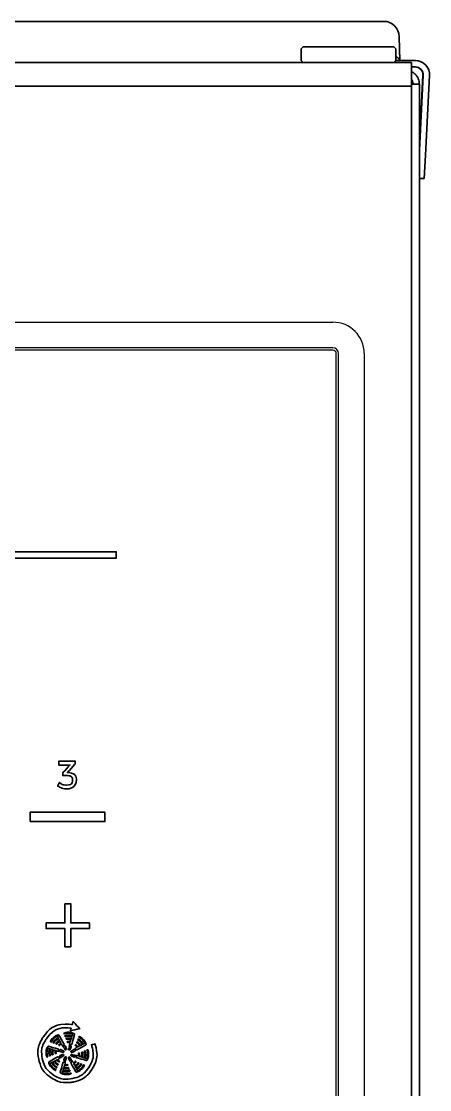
# Model space of a CAD drawing. Extents: x 6336 to 10269, y -393 to 3036.
# Drawn here: x 9127.5 to 9179.4, y 1789.7 to 1925.5 of the extents above; entities that cross this region are included whole.
import ezdxf

# ---------------------------------------------------------------- set-up
doc = ezdxf.new("R2010")
doc.units = 0
doc.header["$LTSCALE"] = 5
doc.layers.add('1', color=7, linetype='CONTINUOUS', true_color=0xffffff)
doc.layers.add('GEOM', color=7, linetype='CONTINUOUS')

msp = doc.modelspace()

# ---------------------------------------------------------------- linework, layer by layer
at = {"layer": '1', "color": 7, "linetype": 'Continuous', "lineweight": 35}
for p, q in [((9121.63, 1925.53), (9173.52, 1925.53)), ((9175.52, 1923.56), (9175.57, 1920.53)), ((9163.32, 1922.28), (9163.07, 1922.03)), ((9163.07, 1922.03), (9163.07, 1920.53)), ((9163.32, 1922.28), (9174.82, 1922.28)), ((9175.07, 1922.03), (9174.82, 1922.28)), ((9175.07, 1920.53), (9175.07, 1922.03)), ((9163.07, 1920.53), (9163.32, 1920.28)), ((9174.82, 1920.28), (9175.07, 1920.53)), ((9175.07, 1920.53), (9176.57, 1920.53)), ((9176.57, 1920.53), (9177.57, 1920.53)), ((8431.07, 1920.28), (9175.07, 1920.28)), ((9175.07, 1920.28), (9177.07, 1920.28)), ((9177.07, 1920.28), (9177.07, 1917.28)), ((9177.07, 1919.73), (9177.57, 1919.73)), ((9178.52, 1918.67), (9178.07, 1910.19)), ((9178.57, 1918.67), (9178.07, 1909.16)), ((9179.37, 1918.63), (9178.84, 1908.52)), ((9039.07, 1917.28), (9175.07, 1917.28)), ((9177.07, 1917.28), (9175.07, 1917.28)), ((9178.07, 1917.53), (9177.07, 1917.53)), ((9177.07, 1917.28), (9177.07, 1917.28)), ((9177.07, 1400.78), (9177.07, 1917.28)), ((9178.07, 1917.53), (9178.07, 1374.13)), ((9178.84, 1908.52), (9178.68, 1905.53)), ((9178.68, 1905.53), (9178.07, 1905.56))]:
    msp.add_line(p, q, dxfattribs=at)
for centre, radius, start in [((9173.52, 1923.53), 2, 1), ((9177.57, 1918.73), 1.8, 357), ((9177.57, 1918.73), 1, 357)]:
    msp.add_arc(centre, radius, start, 90, dxfattribs=at)
msp.add_ellipse((9177.52, 1918.73), major_axis=(-0.726, -0.689), ratio=0.998716, start_param=2.330656, end_param=3.952529, dxfattribs=at)
for points, knots in [([(9175.09, 1921.03), (9175.14, 1921.01), (9175.19, 1920.98), (9175.25, 1920.95), (9175.27, 1920.94), (9175.3, 1920.92), (9175.32, 1920.91), (9175.36, 1920.87), (9175.39, 1920.85), (9175.47, 1920.78), (9175.51, 1920.73), (9175.54, 1920.67), (9175.54, 1920.65), (9175.55, 1920.63), (9175.56, 1920.62), (9175.57, 1920.58), (9175.57, 1920.55), (9175.57, 1920.53)], [0, 0, 0, 0, 0.162975, 0.162975, 0.232727, 0.232727, 0.302479, 0.302479, 0.441983, 0.441983, 0.720992, 0.720992, 0.790744, 0.790744, 0.860496, 0.860496, 1, 1, 1, 1]), ([(9177.09, 1919.13), (9177.15, 1919.1), (9177.21, 1919.06), (9177.37, 1918.96), (9177.46, 1918.88), (9177.63, 1918.72), (9177.7, 1918.62), (9177.8, 1918.48), (9177.83, 1918.43), (9177.87, 1918.35), (9177.89, 1918.32), (9177.91, 1918.27), (9177.92, 1918.24), (9177.98, 1918.1), (9178.02, 1917.99), (9178.06, 1917.76), (9178.07, 1917.64), (9178.07, 1917.53)], [0, 0, 0, 0, 0.109331, 0.109331, 0.287465, 0.287465, 0.465599, 0.465599, 0.554666, 0.554666, 0.599199, 0.599199, 0.643732, 0.643732, 0.821866, 0.821866, 1, 1, 1, 1]), ([(9177.27, 1917.53), (9177.27, 1917.59), (9177.27, 1917.66), (9177.25, 1917.74), (9177.25, 1917.75), (9177.24, 1917.78), (9177.23, 1917.8), (9177.22, 1917.85), (9177.21, 1917.88), (9177.17, 1917.97), (9177.14, 1918.03), (9177.1, 1918.08), (9177.1, 1918.09), (9177.1, 1918.09)], [0, 0, 0, 0, 0.326357, 0.326357, 0.407946, 0.407946, 0.489535, 0.489535, 0.652714, 0.652714, 0.979071, 0.979071, 1, 1, 1, 1]), ([(9074.57, 1857.29), (9074.57, 1857.29), (9139.57, 1857.29), (9139.57, 1857.29), (9139.57, 1857.29), (9139.57, 1857.29), (9139.57, 1858.09), (9139.57, 1858.09), (9139.57, 1858.09), (9139.57, 1858.09), (9074.57, 1858.09), (9074.57, 1858.09), (9074.57, 1858.09), (9074.57, 1858.09), (9074.57, 1857.29), (9074.57, 1857.29)], [0, 0, 0, 0, 0.2, 0.2, 0.2, 0.3, 0.4, 0.4, 0.4, 0.5, 0.6, 0.6, 0.6, 0.8, 1, 1, 1, 1]), ([(9133.28, 1827.95), (9134.03, 1827.95), (9134.52, 1828.4), (9134.52, 1829.07), (9134.52, 1829.07), (9134.52, 1829.61), (9134.13, 1829.98), (9133.49, 1830.02), (9133.49, 1830.02), (9133.49, 1830.02), (9133.38, 1830.03), (9133.38, 1830.03), (9133.38, 1830.03), (9133.38, 1830.03), (9134.37, 1831.12), (9134.37, 1831.12), (9134.37, 1831.12), (9134.37, 1831.12), (9134.37, 1831.47), (9134.37, 1831.47), (9134.37, 1831.47), (9134.37, 1831.47), (9132.3, 1831.47), (9132.3, 1831.47), (9132.3, 1831.47), (9132.3, 1831.47), (9132.3, 1830.98), (9132.3, 1830.98), (9132.3, 1830.98), (9132.3, 1830.98), (9133.69, 1830.98), (9133.69, 1830.98), (9133.69, 1830.98), (9133.69, 1830.98), (9132.77, 1829.97), (9132.77, 1829.97), (9132.77, 1829.97), (9132.77, 1829.97), (9132.77, 1829.64), (9132.77, 1829.64), (9132.77, 1829.64), (9132.77, 1829.64), (9133.25, 1829.64), (9133.25, 1829.64), (9133.25, 1829.64), (9133.75, 1829.64), (9134.03, 1829.43), (9134.03, 1829.05), (9134.03, 1829.05), (9134.03, 1828.66), (9133.73, 1828.42), (9133.25, 1828.42), (9133.25, 1828.42), (9132.96, 1828.42), (9132.65, 1828.53), (9132.42, 1828.72), (9132.42, 1828.72), (9132.42, 1828.72), (9132.36, 1828.77), (9132.36, 1828.77), (9132.36, 1828.77), (9132.36, 1828.77), (9132.13, 1828.33), (9132.13, 1828.33), (9132.13, 1828.33), (9132.13, 1828.33), (9132.17, 1828.3), (9132.17, 1828.3), (9132.17, 1828.3), (9132.48, 1828.08), (9132.89, 1827.95), (9133.28, 1827.95)], [0, 0, 0, 0, 0.052632, 0.052632, 0.052632, 0.078947, 0.105263, 0.105263, 0.105263, 0.131579, 0.157895, 0.157895, 0.157895, 0.184211, 0.210526, 0.210526, 0.210526, 0.236842, 0.263158, 0.263158, 0.263158, 0.289474, 0.315789, 0.315789, 0.315789, 0.342105, 0.368421, 0.368421, 0.368421, 0.394737, 0.421053, 0.421053, 0.421053, 0.447368, 0.473684, 0.473684, 0.473684, 0.5, 0.526316, 0.526316, 0.526316, 0.552632, 0.578947, 0.578947, 0.578947, 0.605263, 0.631579, 0.631579, 0.631579, 0.657895, 0.684211, 0.684211, 0.684211, 0.710526, 0.736842, 0.736842, 0.736842, 0.763158, 0.789474, 0.789474, 0.789474, 0.815789, 0.842105, 0.842105, 0.842105, 0.868421, 0.894737, 0.894737, 0.894737, 0.947368, 1, 1, 1, 1]), ([(9128.63, 1823.78), (9128.63, 1823.78), (9138.13, 1823.78), (9138.13, 1823.78), (9138.13, 1823.78), (9138.13, 1823.78), (9138.13, 1824.98), (9138.13, 1824.98), (9138.13, 1824.98), (9138.13, 1824.98), (9128.63, 1824.98), (9128.63, 1824.98), (9128.63, 1824.98), (9128.63, 1824.98), (9128.63, 1823.78), (9128.63, 1823.78)], [0, 0, 0, 0, 0.2, 0.2, 0.2, 0.3, 0.4, 0.4, 0.4, 0.5, 0.6, 0.6, 0.6, 0.8, 1, 1, 1, 1]), ([(9128.63, 1823.78), (9128.63, 1823.78), (9138.13, 1823.78), (9138.13, 1823.78), (9138.13, 1823.78), (9138.13, 1823.78), (9138.13, 1824.98), (9138.13, 1824.98), (9138.13, 1824.98), (9138.13, 1824.98), (9128.63, 1824.98), (9128.63, 1824.98), (9128.63, 1824.98), (9128.63, 1824.98), (9128.63, 1823.78), (9128.63, 1823.78)], [0, 0, 0, 0, 0.2, 0.2, 0.2, 0.3, 0.4, 0.4, 0.4, 0.5, 0.6, 0.6, 0.6, 0.8, 1, 1, 1, 1]), ([(9136.17, 1810.91), (9136.17, 1810.91), (9133.79, 1810.91), (9133.79, 1810.91), (9133.79, 1810.91), (9133.79, 1810.91), (9133.79, 1813.35), (9133.79, 1813.35), (9133.79, 1813.35), (9133.79, 1813.35), (9133.05, 1813.35), (9133.05, 1813.35), (9133.05, 1813.35), (9133.05, 1813.35), (9133.05, 1810.91), (9133.05, 1810.91), (9133.05, 1810.91), (9133.05, 1810.91), (9130.67, 1810.91), (9130.67, 1810.91), (9130.67, 1810.91), (9130.67, 1810.91), (9130.67, 1810.19), (9130.67, 1810.19), (9130.67, 1810.19), (9130.67, 1810.19), (9133.05, 1810.19), (9133.05, 1810.19), (9133.05, 1810.19), (9133.05, 1810.19), (9133.05, 1807.85), (9133.05, 1807.85), (9133.05, 1807.85), (9133.05, 1807.85), (9133.79, 1807.85), (9133.79, 1807.85), (9133.79, 1807.85), (9133.79, 1807.85), (9133.79, 1810.19), (9133.79, 1810.19), (9133.79, 1810.19), (9133.79, 1810.19), (9136.17, 1810.19), (9136.17, 1810.19), (9136.17, 1810.19), (9136.17, 1810.19), (9136.17, 1810.91), (9136.17, 1810.91)], [0, 0, 0, 0, 0.076923, 0.076923, 0.076923, 0.115385, 0.153846, 0.153846, 0.153846, 0.192308, 0.230769, 0.230769, 0.230769, 0.269231, 0.307692, 0.307692, 0.307692, 0.346154, 0.384615, 0.384615, 0.384615, 0.423077, 0.461538, 0.461538, 0.461538, 0.5, 0.538462, 0.538462, 0.538462, 0.576923, 0.615385, 0.615385, 0.615385, 0.653846, 0.692308, 0.692308, 0.692308, 0.730769, 0.769231, 0.769231, 0.769231, 0.807692, 0.846154, 0.846154, 0.846154, 0.923077, 1, 1, 1, 1]), ([(9136.91, 1795.41), (9136.91, 1795.41), (9136.87, 1795.54), (9136.87, 1795.54), (9136.87, 1795.54), (9136.87, 1795.54), (9136.42, 1795.41), (9136.42, 1795.41), (9136.42, 1795.41), (9136.42, 1795.41), (9136.47, 1795.27), (9136.47, 1795.27), (9136.47, 1795.27), (9136.75, 1794.34), (9136.61, 1793.34), (9136.07, 1792.52), (9136.07, 1792.52), (9135.59, 1791.8), (9134.86, 1791.3), (9134.01, 1791.13), (9134.01, 1791.13), (9133.16, 1790.95), (9132.3, 1791.12), (9131.57, 1791.6), (9131.57, 1791.6), (9130.85, 1792.08), (9130.35, 1792.81), (9130.18, 1793.66), (9130.18, 1793.66), (9130.01, 1794.51), (9130.17, 1795.38), (9130.65, 1796.1), (9130.65, 1796.1), (9131.34, 1797.14), (9132.62, 1797.7), (9133.85, 1797.52), (9133.85, 1797.52), (9133.85, 1797.52), (9133.74, 1797.18), (9133.74, 1797.18), (9133.74, 1797.18), (9133.74, 1797.18), (9134.93, 1797.46), (9134.93, 1797.46), (9134.93, 1797.46), (9134.93, 1797.46), (9134.1, 1798.35), (9134.1, 1798.35), (9134.1, 1798.35), (9134.1, 1798.35), (9133.98, 1797.97), (9133.98, 1797.97), (9133.98, 1797.97), (9132.55, 1798.21), (9131.07, 1797.57), (9130.27, 1796.36), (9130.27, 1796.36), (9129.72, 1795.53), (9129.53, 1794.54), (9129.73, 1793.57), (9129.73, 1793.57), (9129.92, 1792.6), (9130.49, 1791.76), (9131.32, 1791.22), (9131.32, 1791.22), (9131.92, 1790.81), (9132.63, 1790.6), (9133.36, 1790.6), (9133.36, 1790.6), (9133.61, 1790.6), (9133.86, 1790.62), (9134.11, 1790.67), (9134.11, 1790.67), (9135.08, 1790.87), (9135.91, 1791.44), (9136.46, 1792.26), (9136.46, 1792.26), (9137.08, 1793.19), (9137.24, 1794.34), (9136.91, 1795.41)], [0, 0, 0, 0, 0.047619, 0.047619, 0.047619, 0.071429, 0.095238, 0.095238, 0.095238, 0.119048, 0.142857, 0.142857, 0.142857, 0.166667, 0.190476, 0.190476, 0.190476, 0.214286, 0.238095, 0.238095, 0.238095, 0.261905, 0.285714, 0.285714, 0.285714, 0.309524, 0.333333, 0.333333, 0.333333, 0.357143, 0.380952, 0.380952, 0.380952, 0.404762, 0.428571, 0.428571, 0.428571, 0.452381, 0.47619, 0.47619, 0.47619, 0.5, 0.52381, 0.52381, 0.52381, 0.547619, 0.571429, 0.571429, 0.571429, 0.595238, 0.619048, 0.619048, 0.619048, 0.642857, 0.666667, 0.666667, 0.666667, 0.690476, 0.714286, 0.714286, 0.714286, 0.738095, 0.761905, 0.761905, 0.761905, 0.785714, 0.809524, 0.809524, 0.809524, 0.833333, 0.857143, 0.857143, 0.857143, 0.880952, 0.904762, 0.904762, 0.904762, 0.952381, 1, 1, 1, 1]), ([(9134.23, 1796.81), (9134.23, 1796.81), (9134.22, 1796.82), (9134.22, 1796.82), (9134.22, 1796.82), (9134.22, 1796.82), (9134.22, 1796.82), (9134.22, 1796.82), (9134.22, 1796.82), (9134.04, 1796.92), (9133.87, 1796.97), (9133.62, 1796.99), (9133.62, 1796.99), (9133.39, 1797.01), (9133.14, 1796.98), (9132.92, 1796.9), (9132.92, 1796.9), (9132.92, 1796.9), (9132.95, 1796.78), (9132.95, 1796.78), (9132.95, 1796.78), (9133.17, 1796.86), (9133.4, 1796.9), (9133.61, 1796.87), (9133.61, 1796.87), (9133.76, 1796.86), (9133.9, 1796.83), (9134.04, 1796.77), (9134.04, 1796.77), (9134.02, 1796.71), (9133.99, 1796.61), (9133.96, 1796.52), (9133.96, 1796.52), (9133.84, 1796.57), (9133.71, 1796.62), (9133.59, 1796.63), (9133.59, 1796.63), (9133.42, 1796.64), (9133.23, 1796.62), (9133.06, 1796.55), (9133.06, 1796.55), (9133.06, 1796.55), (9133.1, 1796.44), (9133.1, 1796.44), (9133.1, 1796.44), (9133.26, 1796.5), (9133.42, 1796.52), (9133.58, 1796.51), (9133.58, 1796.51), (9133.69, 1796.49), (9133.81, 1796.46), (9133.93, 1796.4), (9133.93, 1796.4), (9133.9, 1796.31), (9133.87, 1796.23), (9133.85, 1796.16), (9133.85, 1796.16), (9133.76, 1796.21), (9133.64, 1796.25), (9133.55, 1796.26), (9133.55, 1796.26), (9133.45, 1796.27), (9133.32, 1796.25), (9133.21, 1796.21), (9133.21, 1796.21), (9133.21, 1796.21), (9133.25, 1796.1), (9133.25, 1796.1), (9133.25, 1796.1), (9133.35, 1796.14), (9133.45, 1796.15), (9133.54, 1796.14), (9133.54, 1796.14), (9133.62, 1796.13), (9133.72, 1796.09), (9133.81, 1796.05), (9133.81, 1796.05), (9133.78, 1795.98), (9133.76, 1795.9), (9133.73, 1795.82), (9133.73, 1795.82), (9133.69, 1795.83), (9133.66, 1795.84), (9133.63, 1795.85), (9133.63, 1795.85), (9133.54, 1795.85), (9133.44, 1795.84), (9133.35, 1795.81), (9133.35, 1795.81), (9133.35, 1795.81), (9133.38, 1795.71), (9133.38, 1795.71), (9133.38, 1795.71), (9133.46, 1795.74), (9133.54, 1795.75), (9133.62, 1795.74), (9133.62, 1795.74), (9133.62, 1795.74), (9133.7, 1795.72), (9133.7, 1795.72), (9133.7, 1795.72), (9133.67, 1795.64), (9133.65, 1795.58), (9133.65, 1795.56), (9133.65, 1795.56), (9133.63, 1795.52), (9133.65, 1795.37), (9133.65, 1795.37), (9133.65, 1795.37), (9133.65, 1795.37), (9133.51, 1794.79), (9133.51, 1794.79), (9133.51, 1794.79), (9133.51, 1794.79), (9133.55, 1794.77), (9133.61, 1794.76), (9133.61, 1794.76), (9133.67, 1794.75), (9133.72, 1794.82), (9133.72, 1794.82), (9133.72, 1794.82), (9133.72, 1794.82), (9133.81, 1795.07), (9133.85, 1795.15), (9133.85, 1795.15), (9133.88, 1795.23), (9133.79, 1795.26), (9133.76, 1795.26), (9133.76, 1795.26), (9133.73, 1795.26), (9133.7, 1795.28), (9133.7, 1795.32), (9133.7, 1795.32), (9133.7, 1795.35), (9133.7, 1795.36), (9133.72, 1795.41), (9133.72, 1795.41), (9133.75, 1795.46), (9133.8, 1795.43), (9133.85, 1795.42), (9133.85, 1795.42), (9133.89, 1795.41), (9133.92, 1795.44), (9133.94, 1795.51), (9133.94, 1795.51), (9133.96, 1795.59), (9134.25, 1796.62), (9134.27, 1796.7), (9134.27, 1796.7), (9134.28, 1796.75), (9134.27, 1796.78), (9134.25, 1796.8), (9134.25, 1796.8), (9134.25, 1796.8), (9134.25, 1796.8), (9134.25, 1796.8), (9134.25, 1796.8), (9134.25, 1796.8), (9134.23, 1796.81), (9134.23, 1796.81)], [0, 0, 0, 0, 0.02439, 0.02439, 0.02439, 0.036585, 0.04878, 0.04878, 0.04878, 0.060976, 0.073171, 0.073171, 0.073171, 0.085366, 0.097561, 0.097561, 0.097561, 0.109756, 0.121951, 0.121951, 0.121951, 0.134146, 0.146341, 0.146341, 0.146341, 0.158537, 0.170732, 0.170732, 0.170732, 0.182927, 0.195122, 0.195122, 0.195122, 0.207317, 0.219512, 0.219512, 0.219512, 0.231707, 0.243902, 0.243902, 0.243902, 0.256098, 0.268293, 0.268293, 0.268293, 0.280488, 0.292683, 0.292683, 0.292683, 0.304878, 0.317073, 0.317073, 0.317073, 0.329268, 0.341463, 0.341463, 0.341463, 0.353659, 0.365854, 0.365854, 0.365854, 0.378049, 0.390244, 0.390244, 0.390244, 0.402439, 0.414634, 0.414634, 0.414634, 0.426829, 0.439024, 0.439024, 0.439024, 0.45122, 0.463415, 0.463415, 0.463415, 0.47561, 0.487805, 0.487805, 0.487805, 0.5, 0.512195, 0.512195, 0.512195, 0.52439, 0.536585, 0.536585, 0.536585, 0.54878, 0.560976, 0.560976, 0.560976, 0.573171, 0.585366, 0.585366, 0.585366, 0.597561, 0.609756, 0.609756, 0.609756, 0.621951, 0.634146, 0.634146, 0.634146, 0.646341, 0.658537, 0.658537, 0.658537, 0.670732, 0.682927, 0.682927, 0.682927, 0.695122, 0.707317, 0.707317, 0.707317, 0.719512, 0.731707, 0.731707, 0.731707, 0.743902, 0.756098, 0.756098, 0.756098, 0.768293, 0.780488, 0.780488, 0.780488, 0.792683, 0.804878, 0.804878, 0.804878, 0.817073, 0.829268, 0.829268, 0.829268, 0.841463, 0.853659, 0.853659, 0.853659, 0.865854, 0.878049, 0.878049, 0.878049, 0.890244, 0.902439, 0.902439, 0.902439, 0.914634, 0.926829, 0.926829, 0.926829, 0.939024, 0.95122, 0.95122, 0.95122, 0.97561, 1, 1, 1, 1]), ([(9132.3, 1796.63), (9132.28, 1796.68), (9132.24, 1796.68), (9132.21, 1796.68), (9132.21, 1796.68), (9132.21, 1796.68), (9132.21, 1796.68), (9132.21, 1796.68), (9132.21, 1796.68), (9132.21, 1796.68), (9132.2, 1796.68), (9132.2, 1796.68), (9132.2, 1796.68), (9132.2, 1796.68), (9132.18, 1796.68), (9132.18, 1796.68), (9132.18, 1796.68), (9132.18, 1796.68), (9132.18, 1796.67), (9132.18, 1796.67), (9132.18, 1796.67), (9131.99, 1796.62), (9131.83, 1796.53), (9131.64, 1796.38), (9131.64, 1796.38), (9131.46, 1796.23), (9131.31, 1796.03), (9131.21, 1795.81), (9131.21, 1795.81), (9131.21, 1795.81), (9131.31, 1795.76), (9131.31, 1795.76), (9131.31, 1795.76), (9131.41, 1795.96), (9131.54, 1796.15), (9131.71, 1796.28), (9131.71, 1796.28), (9131.83, 1796.38), (9131.95, 1796.46), (9132.09, 1796.52), (9132.09, 1796.52), (9132.12, 1796.46), (9132.17, 1796.37), (9132.22, 1796.28), (9132.22, 1796.28), (9132.09, 1796.23), (9131.97, 1796.17), (9131.87, 1796.09), (9131.87, 1796.09), (9131.74, 1795.99), (9131.63, 1795.84), (9131.55, 1795.67), (9131.55, 1795.67), (9131.55, 1795.67), (9131.66, 1795.62), (9131.66, 1795.62), (9131.66, 1795.62), (9131.73, 1795.77), (9131.83, 1795.9), (9131.95, 1796), (9131.95, 1796), (9132.04, 1796.08), (9132.16, 1796.13), (9132.27, 1796.17), (9132.27, 1796.17), (9132.32, 1796.09), (9132.36, 1796.01), (9132.39, 1795.95), (9132.39, 1795.95), (9132.29, 1795.92), (9132.17, 1795.87), (9132.11, 1795.81), (9132.11, 1795.81), (9132.02, 1795.74), (9131.95, 1795.64), (9131.9, 1795.54), (9131.9, 1795.54), (9131.9, 1795.54), (9132.01, 1795.48), (9132.01, 1795.48), (9132.01, 1795.48), (9132.05, 1795.57), (9132.11, 1795.66), (9132.18, 1795.72), (9132.18, 1795.72), (9132.24, 1795.76), (9132.35, 1795.81), (9132.44, 1795.84), (9132.44, 1795.84), (9132.47, 1795.78), (9132.51, 1795.7), (9132.55, 1795.62), (9132.55, 1795.62), (9132.51, 1795.61), (9132.48, 1795.59), (9132.45, 1795.57), (9132.45, 1795.57), (9132.39, 1795.51), (9132.32, 1795.44), (9132.28, 1795.35), (9132.28, 1795.35), (9132.28, 1795.35), (9132.37, 1795.3), (9132.37, 1795.3), (9132.37, 1795.3), (9132.41, 1795.37), (9132.46, 1795.44), (9132.52, 1795.49), (9132.52, 1795.49), (9132.52, 1795.49), (9132.6, 1795.53), (9132.6, 1795.53), (9132.6, 1795.53), (9132.64, 1795.46), (9132.66, 1795.4), (9132.67, 1795.38), (9132.67, 1795.38), (9132.69, 1795.34), (9132.81, 1795.25), (9132.81, 1795.25), (9132.81, 1795.25), (9132.81, 1795.25), (9133.12, 1794.74), (9133.12, 1794.74), (9133.12, 1794.74), (9133.12, 1794.74), (9133.17, 1794.75), (9133.22, 1794.79), (9133.22, 1794.79), (9133.27, 1794.83), (9133.25, 1794.92), (9133.25, 1794.92), (9133.25, 1794.92), (9133.25, 1794.92), (9133.14, 1795.16), (9133.11, 1795.24), (9133.11, 1795.24), (9133.07, 1795.32), (9132.99, 1795.27), (9132.97, 1795.25), (9132.97, 1795.25), (9132.97, 1795.25), (9132.89, 1795.25), (9132.89, 1795.25), (9132.89, 1795.25), (9132.86, 1795.27), (9132.85, 1795.28), (9132.83, 1795.33), (9132.83, 1795.33), (9132.82, 1795.38), (9132.87, 1795.4), (9132.91, 1795.43), (9132.91, 1795.43), (9132.95, 1795.45), (9132.95, 1795.5), (9132.91, 1795.56), (9132.91, 1795.56), (9132.88, 1795.63), (9132.35, 1796.56), (9132.3, 1796.63)], [0, 0, 0, 0, 0.02439, 0.02439, 0.02439, 0.036585, 0.04878, 0.04878, 0.04878, 0.060976, 0.073171, 0.073171, 0.073171, 0.085366, 0.097561, 0.097561, 0.097561, 0.109756, 0.121951, 0.121951, 0.121951, 0.134146, 0.146341, 0.146341, 0.146341, 0.158537, 0.170732, 0.170732, 0.170732, 0.182927, 0.195122, 0.195122, 0.195122, 0.207317, 0.219512, 0.219512, 0.219512, 0.231707, 0.243902, 0.243902, 0.243902, 0.256098, 0.268293, 0.268293, 0.268293, 0.280488, 0.292683, 0.292683, 0.292683, 0.304878, 0.317073, 0.317073, 0.317073, 0.329268, 0.341463, 0.341463, 0.341463, 0.353659, 0.365854, 0.365854, 0.365854, 0.378049, 0.390244, 0.390244, 0.390244, 0.402439, 0.414634, 0.414634, 0.414634, 0.426829, 0.439024, 0.439024, 0.439024, 0.45122, 0.463415, 0.463415, 0.463415, 0.47561, 0.487805, 0.487805, 0.487805, 0.5, 0.512195, 0.512195, 0.512195, 0.52439, 0.536585, 0.536585, 0.536585, 0.54878, 0.560976, 0.560976, 0.560976, 0.573171, 0.585366, 0.585366, 0.585366, 0.597561, 0.609756, 0.609756, 0.609756, 0.621951, 0.634146, 0.634146, 0.634146, 0.646341, 0.658537, 0.658537, 0.658537, 0.670732, 0.682927, 0.682927, 0.682927, 0.695122, 0.707317, 0.707317, 0.707317, 0.719512, 0.731707, 0.731707, 0.731707, 0.743902, 0.756098, 0.756098, 0.756098, 0.768293, 0.780488, 0.780488, 0.780488, 0.792683, 0.804878, 0.804878, 0.804878, 0.817073, 0.829268, 0.829268, 0.829268, 0.841463, 0.853659, 0.853659, 0.853659, 0.865854, 0.878049, 0.878049, 0.878049, 0.890244, 0.902439, 0.902439, 0.902439, 0.914634, 0.926829, 0.926829, 0.926829, 0.939024, 0.95122, 0.95122, 0.95122, 0.97561, 1, 1, 1, 1]), ([(9135.34, 1795.98), (9135.44, 1795.86), (9135.52, 1795.74), (9135.58, 1795.6), (9135.58, 1795.6), (9135.52, 1795.57), (9135.43, 1795.52), (9135.34, 1795.47), (9135.34, 1795.47), (9135.3, 1795.6), (9135.24, 1795.72), (9135.15, 1795.82), (9135.15, 1795.82), (9135.05, 1795.95), (9134.9, 1796.06), (9134.73, 1796.14), (9134.73, 1796.14), (9134.73, 1796.14), (9134.68, 1796.03), (9134.68, 1796.03), (9134.68, 1796.03), (9134.83, 1795.96), (9134.96, 1795.86), (9135.06, 1795.74), (9135.06, 1795.74), (9135.14, 1795.65), (9135.19, 1795.54), (9135.24, 1795.42), (9135.24, 1795.42), (9135.15, 1795.37), (9135.07, 1795.33), (9135.01, 1795.3), (9135.01, 1795.3), (9134.98, 1795.4), (9134.93, 1795.52), (9134.87, 1795.59), (9134.87, 1795.59), (9134.8, 1795.66), (9134.7, 1795.74), (9134.6, 1795.79), (9134.6, 1795.79), (9134.6, 1795.79), (9134.54, 1795.68), (9134.54, 1795.68), (9134.54, 1795.68), (9134.64, 1795.64), (9134.72, 1795.58), (9134.78, 1795.51), (9134.78, 1795.51), (9134.83, 1795.45), (9134.87, 1795.34), (9134.9, 1795.25), (9134.9, 1795.25), (9134.84, 1795.22), (9134.76, 1795.18), (9134.68, 1795.14), (9134.68, 1795.14), (9134.67, 1795.18), (9134.65, 1795.21), (9134.63, 1795.24), (9134.63, 1795.24), (9134.58, 1795.3), (9134.5, 1795.37), (9134.41, 1795.41), (9134.41, 1795.41), (9134.41, 1795.41), (9134.36, 1795.32), (9134.36, 1795.32), (9134.36, 1795.32), (9134.43, 1795.28), (9134.5, 1795.23), (9134.55, 1795.17), (9134.55, 1795.17), (9134.55, 1795.17), (9134.59, 1795.09), (9134.59, 1795.09), (9134.59, 1795.09), (9134.52, 1795.06), (9134.46, 1795.03), (9134.45, 1795.02), (9134.45, 1795.02), (9134.41, 1795), (9134.31, 1794.88), (9134.31, 1794.88), (9134.31, 1794.88), (9134.31, 1794.88), (9133.8, 1794.57), (9133.8, 1794.57), (9133.8, 1794.57), (9133.8, 1794.57), (9133.82, 1794.53), (9133.85, 1794.48), (9133.85, 1794.48), (9133.89, 1794.43), (9133.98, 1794.44), (9133.98, 1794.44), (9133.98, 1794.44), (9133.98, 1794.44), (9134.22, 1794.55), (9134.3, 1794.58), (9134.3, 1794.58), (9134.38, 1794.62), (9134.33, 1794.7), (9134.31, 1794.73), (9134.31, 1794.73), (9134.31, 1794.73), (9134.31, 1794.81), (9134.31, 1794.81), (9134.31, 1794.81), (9134.33, 1794.83), (9134.35, 1794.84), (9134.39, 1794.86), (9134.39, 1794.86), (9134.44, 1794.87), (9134.46, 1794.82), (9134.49, 1794.78), (9134.49, 1794.78), (9134.52, 1794.74), (9134.56, 1794.74), (9134.62, 1794.78), (9134.62, 1794.78), (9134.69, 1794.82), (9135.62, 1795.35), (9135.69, 1795.39), (9135.69, 1795.39), (9135.74, 1795.42), (9135.75, 1795.45), (9135.74, 1795.48), (9135.74, 1795.48), (9135.74, 1795.48), (9135.74, 1795.48), (9135.74, 1795.48), (9135.74, 1795.48), (9135.74, 1795.48), (9135.74, 1795.48), (9135.74, 1795.48), (9135.74, 1795.48), (9135.74, 1795.48), (9135.74, 1795.51), (9135.74, 1795.51), (9135.74, 1795.51), (9135.74, 1795.51), (9135.73, 1795.53), (9135.73, 1795.53), (9135.73, 1795.53), (9135.68, 1795.71), (9135.59, 1795.87), (9135.44, 1796.05), (9135.44, 1796.05), (9135.29, 1796.23), (9135.09, 1796.38), (9134.87, 1796.48), (9134.87, 1796.48), (9134.87, 1796.48), (9134.82, 1796.38), (9134.82, 1796.38), (9134.82, 1796.38), (9135.02, 1796.28), (9135.21, 1796.15), (9135.34, 1795.98)], [0, 0, 0, 0, 0.02439, 0.02439, 0.02439, 0.036585, 0.04878, 0.04878, 0.04878, 0.060976, 0.073171, 0.073171, 0.073171, 0.085366, 0.097561, 0.097561, 0.097561, 0.109756, 0.121951, 0.121951, 0.121951, 0.134146, 0.146341, 0.146341, 0.146341, 0.158537, 0.170732, 0.170732, 0.170732, 0.182927, 0.195122, 0.195122, 0.195122, 0.207317, 0.219512, 0.219512, 0.219512, 0.231707, 0.243902, 0.243902, 0.243902, 0.256098, 0.268293, 0.268293, 0.268293, 0.280488, 0.292683, 0.292683, 0.292683, 0.304878, 0.317073, 0.317073, 0.317073, 0.329268, 0.341463, 0.341463, 0.341463, 0.353659, 0.365854, 0.365854, 0.365854, 0.378049, 0.390244, 0.390244, 0.390244, 0.402439, 0.414634, 0.414634, 0.414634, 0.426829, 0.439024, 0.439024, 0.439024, 0.45122, 0.463415, 0.463415, 0.463415, 0.47561, 0.487805, 0.487805, 0.487805, 0.5, 0.512195, 0.512195, 0.512195, 0.52439, 0.536585, 0.536585, 0.536585, 0.54878, 0.560976, 0.560976, 0.560976, 0.573171, 0.585366, 0.585366, 0.585366, 0.597561, 0.609756, 0.609756, 0.609756, 0.621951, 0.634146, 0.634146, 0.634146, 0.646341, 0.658537, 0.658537, 0.658537, 0.670732, 0.682927, 0.682927, 0.682927, 0.695122, 0.707317, 0.707317, 0.707317, 0.719512, 0.731707, 0.731707, 0.731707, 0.743902, 0.756098, 0.756098, 0.756098, 0.768293, 0.780488, 0.780488, 0.780488, 0.792683, 0.804878, 0.804878, 0.804878, 0.817073, 0.829268, 0.829268, 0.829268, 0.841463, 0.853659, 0.853659, 0.853659, 0.865854, 0.878049, 0.878049, 0.878049, 0.890244, 0.902439, 0.902439, 0.902439, 0.914634, 0.926829, 0.926829, 0.926829, 0.939024, 0.95122, 0.95122, 0.95122, 0.97561, 1, 1, 1, 1]), ([(9130.9, 1794.99), (9130.96, 1794.96), (9131.05, 1794.94), (9131.15, 1794.91), (9131.15, 1794.91), (9131.09, 1794.78), (9131.05, 1794.64), (9131.03, 1794.51), (9131.03, 1794.51), (9131.02, 1794.35), (9131.04, 1794.16), (9131.11, 1793.99), (9131.11, 1793.99), (9131.11, 1793.99), (9131.22, 1794.03), (9131.22, 1794.03), (9131.22, 1794.03), (9131.16, 1794.18), (9131.14, 1794.35), (9131.16, 1794.5), (9131.16, 1794.5), (9131.17, 1794.63), (9131.21, 1794.75), (9131.27, 1794.87), (9131.27, 1794.87), (9131.36, 1794.84), (9131.44, 1794.81), (9131.51, 1794.79), (9131.51, 1794.79), (9131.46, 1794.7), (9131.41, 1794.57), (9131.4, 1794.48), (9131.4, 1794.48), (9131.39, 1794.37), (9131.41, 1794.25), (9131.45, 1794.14), (9131.45, 1794.14), (9131.45, 1794.14), (9131.56, 1794.17), (9131.56, 1794.17), (9131.56, 1794.17), (9131.53, 1794.27), (9131.51, 1794.37), (9131.52, 1794.47), (9131.52, 1794.47), (9131.53, 1794.55), (9131.58, 1794.67), (9131.63, 1794.75), (9131.63, 1794.75), (9131.69, 1794.73), (9131.77, 1794.7), (9131.85, 1794.67), (9131.85, 1794.67), (9131.83, 1794.63), (9131.82, 1794.59), (9131.82, 1794.55), (9131.82, 1794.55), (9131.81, 1794.47), (9131.82, 1794.37), (9131.85, 1794.28), (9131.85, 1794.28), (9131.85, 1794.28), (9131.95, 1794.31), (9131.95, 1794.31), (9131.95, 1794.31), (9131.92, 1794.38), (9131.91, 1794.47), (9131.92, 1794.54), (9131.92, 1794.54), (9131.92, 1794.57), (9131.94, 1794.61), (9131.95, 1794.64), (9131.95, 1794.64), (9132.03, 1794.62), (9132.1, 1794.6), (9132.11, 1794.59), (9132.11, 1794.59), (9132.16, 1794.58), (9132.31, 1794.59), (9132.31, 1794.59), (9132.31, 1794.59), (9132.31, 1794.59), (9132.88, 1794.45), (9132.88, 1794.45), (9132.88, 1794.45), (9132.88, 1794.45), (9132.91, 1794.49), (9132.92, 1794.55), (9132.92, 1794.55), (9132.93, 1794.61), (9132.85, 1794.66), (9132.85, 1794.66), (9132.85, 1794.66), (9132.85, 1794.66), (9132.61, 1794.76), (9132.53, 1794.79), (9132.53, 1794.79), (9132.45, 1794.83), (9132.42, 1794.73), (9132.42, 1794.7), (9132.42, 1794.7), (9132.42, 1794.67), (9132.39, 1794.64), (9132.36, 1794.64), (9132.36, 1794.64), (9132.33, 1794.64), (9132.31, 1794.64), (9132.27, 1794.67), (9132.27, 1794.67), (9132.22, 1794.69), (9132.24, 1794.74), (9132.25, 1794.79), (9132.25, 1794.79), (9132.27, 1794.84), (9132.23, 1794.86), (9132.16, 1794.88), (9132.16, 1794.88), (9132.09, 1794.9), (9131.06, 1795.19), (9130.97, 1795.21), (9130.97, 1795.21), (9130.91, 1795.23), (9130.88, 1795.19), (9130.86, 1795.17), (9130.86, 1795.17), (9130.86, 1795.17), (9130.86, 1795.17), (9130.86, 1795.17), (9130.86, 1795.17), (9130.75, 1794.99), (9130.69, 1794.81), (9130.67, 1794.55), (9130.67, 1794.55), (9130.65, 1794.32), (9130.68, 1794.07), (9130.76, 1793.84), (9130.76, 1793.84), (9130.76, 1793.84), (9130.88, 1793.88), (9130.88, 1793.88), (9130.88, 1793.88), (9130.8, 1794.09), (9130.76, 1794.32), (9130.79, 1794.54), (9130.79, 1794.54), (9130.8, 1794.7), (9130.83, 1794.84), (9130.9, 1794.99)], [0, 0, 0, 0, 0.026316, 0.026316, 0.026316, 0.039474, 0.052632, 0.052632, 0.052632, 0.065789, 0.078947, 0.078947, 0.078947, 0.092105, 0.105263, 0.105263, 0.105263, 0.118421, 0.131579, 0.131579, 0.131579, 0.144737, 0.157895, 0.157895, 0.157895, 0.171053, 0.184211, 0.184211, 0.184211, 0.197368, 0.210526, 0.210526, 0.210526, 0.223684, 0.236842, 0.236842, 0.236842, 0.25, 0.263158, 0.263158, 0.263158, 0.276316, 0.289474, 0.289474, 0.289474, 0.302632, 0.315789, 0.315789, 0.315789, 0.328947, 0.342105, 0.342105, 0.342105, 0.355263, 0.368421, 0.368421, 0.368421, 0.381579, 0.394737, 0.394737, 0.394737, 0.407895, 0.421053, 0.421053, 0.421053, 0.434211, 0.447368, 0.447368, 0.447368, 0.460526, 0.473684, 0.473684, 0.473684, 0.486842, 0.5, 0.5, 0.5, 0.513158, 0.526316, 0.526316, 0.526316, 0.539474, 0.552632, 0.552632, 0.552632, 0.565789, 0.578947, 0.578947, 0.578947, 0.592105, 0.605263, 0.605263, 0.605263, 0.618421, 0.631579, 0.631579, 0.631579, 0.644737, 0.657895, 0.657895, 0.657895, 0.671053, 0.684211, 0.684211, 0.684211, 0.697368, 0.710526, 0.710526, 0.710526, 0.723684, 0.736842, 0.736842, 0.736842, 0.75, 0.763158, 0.763158, 0.763158, 0.776316, 0.789474, 0.789474, 0.789474, 0.802632, 0.815789, 0.815789, 0.815789, 0.828947, 0.842105, 0.842105, 0.842105, 0.855263, 0.868421, 0.868421, 0.868421, 0.881579, 0.894737, 0.894737, 0.894737, 0.907895, 0.921053, 0.921053, 0.921053, 0.934211, 0.947368, 0.947368, 0.947368, 0.973684, 1, 1, 1, 1]), ([(9132.43, 1793.76), (9132.43, 1793.76), (9132.93, 1794.06), (9132.93, 1794.06), (9132.93, 1794.06), (9132.93, 1794.06), (9132.92, 1794.11), (9132.88, 1794.16), (9132.88, 1794.16), (9132.85, 1794.21), (9132.76, 1794.19), (9132.76, 1794.19), (9132.76, 1794.19), (9132.76, 1794.19), (9132.52, 1794.08), (9132.44, 1794.05), (9132.44, 1794.05), (9132.36, 1794.02), (9132.41, 1793.93), (9132.43, 1793.91), (9132.43, 1793.91), (9132.43, 1793.91), (9132.43, 1793.83), (9132.43, 1793.83), (9132.43, 1793.83), (9132.41, 1793.8), (9132.39, 1793.79), (9132.34, 1793.78), (9132.34, 1793.78), (9132.29, 1793.76), (9132.27, 1793.81), (9132.25, 1793.86), (9132.25, 1793.86), (9132.22, 1793.9), (9132.18, 1793.89), (9132.12, 1793.86), (9132.12, 1793.86), (9132.05, 1793.82), (9131.12, 1793.29), (9131.04, 1793.24), (9131.04, 1793.24), (9130.99, 1793.21), (9130.99, 1793.17), (9130.99, 1793.15), (9130.99, 1793.15), (9130.99, 1793.15), (9130.99, 1793.15), (9130.99, 1793.15), (9130.99, 1793.15), (9131.04, 1792.94), (9131.13, 1792.77), (9131.3, 1792.57), (9131.3, 1792.57), (9131.45, 1792.39), (9131.65, 1792.24), (9131.87, 1792.14), (9131.87, 1792.14), (9131.87, 1792.14), (9131.92, 1792.25), (9131.92, 1792.25), (9131.92, 1792.25), (9131.72, 1792.34), (9131.53, 1792.48), (9131.39, 1792.65), (9131.39, 1792.65), (9131.29, 1792.77), (9131.21, 1792.89), (9131.15, 1793.03), (9131.15, 1793.03), (9131.22, 1793.06), (9131.3, 1793.11), (9131.39, 1793.16), (9131.39, 1793.16), (9131.44, 1793.03), (9131.5, 1792.91), (9131.58, 1792.8), (9131.58, 1792.8), (9131.69, 1792.68), (9131.84, 1792.56), (9132, 1792.48), (9132, 1792.48), (9132, 1792.48), (9132.06, 1792.59), (9132.06, 1792.59), (9132.06, 1792.59), (9131.91, 1792.66), (9131.78, 1792.76), (9131.68, 1792.88), (9131.68, 1792.88), (9131.6, 1792.98), (9131.54, 1793.09), (9131.5, 1793.22), (9131.5, 1793.22), (9131.58, 1793.26), (9131.66, 1793.3), (9131.72, 1793.33), (9131.72, 1793.33), (9131.76, 1793.23), (9131.81, 1793.11), (9131.87, 1793.04), (9131.87, 1793.04), (9131.94, 1792.96), (9132.03, 1792.88), (9132.14, 1792.83), (9132.14, 1792.83), (9132.14, 1792.83), (9132.2, 1792.94), (9132.2, 1792.94), (9132.2, 1792.94), (9132.1, 1792.98), (9132.02, 1793.04), (9131.96, 1793.12), (9131.96, 1793.12), (9131.91, 1793.18), (9131.86, 1793.29), (9131.83, 1793.39), (9131.83, 1793.39), (9131.9, 1793.42), (9131.98, 1793.45), (9132.05, 1793.49), (9132.05, 1793.49), (9132.07, 1793.45), (9132.09, 1793.41), (9132.11, 1793.38), (9132.11, 1793.38), (9132.16, 1793.32), (9132.24, 1793.26), (9132.33, 1793.22), (9132.33, 1793.22), (9132.33, 1793.22), (9132.38, 1793.31), (9132.38, 1793.31), (9132.38, 1793.31), (9132.3, 1793.34), (9132.24, 1793.39), (9132.19, 1793.45), (9132.19, 1793.45), (9132.17, 1793.47), (9132.16, 1793.5), (9132.14, 1793.54), (9132.14, 1793.54), (9132.22, 1793.58), (9132.27, 1793.61), (9132.29, 1793.62), (9132.29, 1793.62), (9132.33, 1793.64), (9132.43, 1793.76), (9132.43, 1793.76)], [0, 0, 0, 0, 0.026316, 0.026316, 0.026316, 0.039474, 0.052632, 0.052632, 0.052632, 0.065789, 0.078947, 0.078947, 0.078947, 0.092105, 0.105263, 0.105263, 0.105263, 0.118421, 0.131579, 0.131579, 0.131579, 0.144737, 0.157895, 0.157895, 0.157895, 0.171053, 0.184211, 0.184211, 0.184211, 0.197368, 0.210526, 0.210526, 0.210526, 0.223684, 0.236842, 0.236842, 0.236842, 0.25, 0.263158, 0.263158, 0.263158, 0.276316, 0.289474, 0.289474, 0.289474, 0.302632, 0.315789, 0.315789, 0.315789, 0.328947, 0.342105, 0.342105, 0.342105, 0.355263, 0.368421, 0.368421, 0.368421, 0.381579, 0.394737, 0.394737, 0.394737, 0.407895, 0.421053, 0.421053, 0.421053, 0.434211, 0.447368, 0.447368, 0.447368, 0.460526, 0.473684, 0.473684, 0.473684, 0.486842, 0.5, 0.5, 0.5, 0.513158, 0.526316, 0.526316, 0.526316, 0.539474, 0.552632, 0.552632, 0.552632, 0.565789, 0.578947, 0.578947, 0.578947, 0.592105, 0.605263, 0.605263, 0.605263, 0.618421, 0.631579, 0.631579, 0.631579, 0.644737, 0.657895, 0.657895, 0.657895, 0.671053, 0.684211, 0.684211, 0.684211, 0.697368, 0.710526, 0.710526, 0.710526, 0.723684, 0.736842, 0.736842, 0.736842, 0.75, 0.763158, 0.763158, 0.763158, 0.776316, 0.789474, 0.789474, 0.789474, 0.802632, 0.815789, 0.815789, 0.815789, 0.828947, 0.842105, 0.842105, 0.842105, 0.855263, 0.868421, 0.868421, 0.868421, 0.881579, 0.894737, 0.894737, 0.894737, 0.907895, 0.921053, 0.921053, 0.921053, 0.934211, 0.947368, 0.947368, 0.947368, 0.973684, 1, 1, 1, 1]), ([(9135.84, 1793.65), (9135.77, 1793.67), (9135.68, 1793.7), (9135.58, 1793.73), (9135.58, 1793.73), (9135.64, 1793.85), (9135.68, 1793.99), (9135.69, 1794.11), (9135.69, 1794.11), (9135.71, 1794.28), (9135.68, 1794.47), (9135.62, 1794.64), (9135.62, 1794.64), (9135.62, 1794.64), (9135.51, 1794.6), (9135.51, 1794.6), (9135.51, 1794.6), (9135.56, 1794.45), (9135.59, 1794.28), (9135.57, 1794.13), (9135.57, 1794.13), (9135.56, 1794.01), (9135.52, 1793.88), (9135.46, 1793.77), (9135.46, 1793.77), (9135.37, 1793.79), (9135.29, 1793.82), (9135.22, 1793.84), (9135.22, 1793.84), (9135.27, 1793.94), (9135.32, 1794.06), (9135.33, 1794.15), (9135.33, 1794.15), (9135.33, 1794.26), (9135.32, 1794.38), (9135.28, 1794.49), (9135.28, 1794.49), (9135.28, 1794.49), (9135.17, 1794.45), (9135.17, 1794.45), (9135.17, 1794.45), (9135.2, 1794.36), (9135.22, 1794.26), (9135.21, 1794.16), (9135.21, 1794.16), (9135.2, 1794.08), (9135.15, 1793.97), (9135.11, 1793.88), (9135.11, 1793.88), (9135.04, 1793.91), (9134.96, 1793.94), (9134.88, 1793.96), (9134.88, 1793.96), (9134.9, 1794), (9134.91, 1794.04), (9134.91, 1794.07), (9134.91, 1794.07), (9134.92, 1794.16), (9134.91, 1794.26), (9134.87, 1794.35), (9134.87, 1794.35), (9134.87, 1794.35), (9134.77, 1794.32), (9134.77, 1794.32), (9134.77, 1794.32), (9134.8, 1794.24), (9134.82, 1794.16), (9134.81, 1794.09), (9134.81, 1794.09), (9134.8, 1794.06), (9134.79, 1794.03), (9134.78, 1793.99), (9134.78, 1793.99), (9134.7, 1794.02), (9134.64, 1794.04), (9134.62, 1794.05), (9134.62, 1794.05), (9134.58, 1794.06), (9134.43, 1794.04), (9134.43, 1794.04), (9134.43, 1794.04), (9134.43, 1794.04), (9133.85, 1794.19), (9133.85, 1794.19), (9133.85, 1794.19), (9133.85, 1794.19), (9133.83, 1794.15), (9133.82, 1794.08), (9133.82, 1794.08), (9133.81, 1794.02), (9133.89, 1793.97), (9133.89, 1793.97), (9133.89, 1793.97), (9133.89, 1793.97), (9134.13, 1793.88), (9134.21, 1793.84), (9134.21, 1793.84), (9134.29, 1793.81), (9134.32, 1793.91), (9134.32, 1793.93), (9134.32, 1793.93), (9134.32, 1793.93), (9134.38, 1793.99), (9134.38, 1793.99), (9134.38, 1793.99), (9134.41, 1793.99), (9134.43, 1793.99), (9134.47, 1793.97), (9134.47, 1793.97), (9134.52, 1793.95), (9134.49, 1793.89), (9134.48, 1793.85), (9134.48, 1793.85), (9134.47, 1793.8), (9134.5, 1793.77), (9134.58, 1793.75), (9134.58, 1793.75), (9134.65, 1793.73), (9135.68, 1793.44), (9135.77, 1793.42), (9135.77, 1793.42), (9135.82, 1793.41), (9135.85, 1793.43), (9135.87, 1793.45), (9135.87, 1793.45), (9135.87, 1793.45), (9135.87, 1793.45), (9135.87, 1793.45), (9135.87, 1793.45), (9135.87, 1793.45), (9135.88, 1793.48), (9135.88, 1793.48), (9135.88, 1793.48), (9135.88, 1793.48), (9135.89, 1793.49), (9135.89, 1793.49), (9135.89, 1793.49), (9135.98, 1793.66), (9136.04, 1793.84), (9136.06, 1794.08), (9136.06, 1794.08), (9136.08, 1794.31), (9136.05, 1794.56), (9135.96, 1794.78), (9135.96, 1794.78), (9135.96, 1794.78), (9135.85, 1794.75), (9135.85, 1794.75), (9135.85, 1794.75), (9135.93, 1794.54), (9135.96, 1794.3), (9135.94, 1794.09), (9135.94, 1794.09), (9135.92, 1793.93), (9135.9, 1793.79), (9135.84, 1793.65)], [0, 0, 0, 0, 0.025, 0.025, 0.025, 0.0375, 0.05, 0.05, 0.05, 0.0625, 0.075, 0.075, 0.075, 0.0875, 0.1, 0.1, 0.1, 0.1125, 0.125, 0.125, 0.125, 0.1375, 0.15, 0.15, 0.15, 0.1625, 0.175, 0.175, 0.175, 0.1875, 0.2, 0.2, 0.2, 0.2125, 0.225, 0.225, 0.225, 0.2375, 0.25, 0.25, 0.25, 0.2625, 0.275, 0.275, 0.275, 0.2875, 0.3, 0.3, 0.3, 0.3125, 0.325, 0.325, 0.325, 0.3375, 0.35, 0.35, 0.35, 0.3625, 0.375, 0.375, 0.375, 0.3875, 0.4, 0.4, 0.4, 0.4125, 0.425, 0.425, 0.425, 0.4375, 0.45, 0.45, 0.45, 0.4625, 0.475, 0.475, 0.475, 0.4875, 0.5, 0.5, 0.5, 0.5125, 0.525, 0.525, 0.525, 0.5375, 0.55, 0.55, 0.55, 0.5625, 0.575, 0.575, 0.575, 0.5875, 0.6, 0.6, 0.6, 0.6125, 0.625, 0.625, 0.625, 0.6375, 0.65, 0.65, 0.65, 0.6625, 0.675, 0.675, 0.675, 0.6875, 0.7, 0.7, 0.7, 0.7125, 0.725, 0.725, 0.725, 0.7375, 0.75, 0.75, 0.75, 0.7625, 0.775, 0.775, 0.775, 0.7875, 0.8, 0.8, 0.8, 0.8125, 0.825, 0.825, 0.825, 0.8375, 0.85, 0.85, 0.85, 0.8625, 0.875, 0.875, 0.875, 0.8875, 0.9, 0.9, 0.9, 0.9125, 0.925, 0.925, 0.925, 0.9375, 0.95, 0.95, 0.95, 0.975, 1, 1, 1, 1]), ([(9132.53, 1791.81), (9132.53, 1791.81), (9132.57, 1791.79), (9132.57, 1791.79), (9132.57, 1791.79), (9132.74, 1791.7), (9132.91, 1791.65), (9133.14, 1791.63), (9133.14, 1791.63), (9133.36, 1791.61), (9133.62, 1791.64), (9133.84, 1791.73), (9133.84, 1791.73), (9133.84, 1791.73), (9133.8, 1791.84), (9133.8, 1791.84), (9133.8, 1791.84), (9133.59, 1791.76), (9133.36, 1791.73), (9133.15, 1791.75), (9133.15, 1791.75), (9132.99, 1791.77), (9132.85, 1791.79), (9132.71, 1791.86), (9132.71, 1791.86), (9132.73, 1791.92), (9132.76, 1792.02), (9132.79, 1792.11), (9132.79, 1792.11), (9132.91, 1792.05), (9133.04, 1792.01), (9133.17, 1792), (9133.17, 1792), (9133.34, 1791.98), (9133.53, 1792.01), (9133.69, 1792.07), (9133.69, 1792.07), (9133.69, 1792.07), (9133.66, 1792.18), (9133.66, 1792.18), (9133.66, 1792.18), (9133.51, 1792.13), (9133.34, 1792.1), (9133.18, 1792.12), (9133.18, 1792.12), (9133.06, 1792.13), (9132.94, 1792.17), (9132.82, 1792.23), (9132.82, 1792.23), (9132.85, 1792.32), (9132.88, 1792.41), (9132.9, 1792.47), (9132.9, 1792.47), (9132.99, 1792.42), (9133.11, 1792.37), (9133.21, 1792.36), (9133.21, 1792.36), (9133.31, 1792.36), (9133.44, 1792.37), (9133.55, 1792.41), (9133.55, 1792.41), (9133.55, 1792.41), (9133.51, 1792.52), (9133.51, 1792.52), (9133.51, 1792.52), (9133.42, 1792.49), (9133.31, 1792.47), (9133.22, 1792.48), (9133.22, 1792.48), (9133.14, 1792.49), (9133.02, 1792.54), (9132.94, 1792.58), (9132.94, 1792.58), (9132.96, 1792.65), (9132.99, 1792.73), (9133.02, 1792.81), (9133.02, 1792.81), (9133.06, 1792.8), (9133.1, 1792.78), (9133.13, 1792.78), (9133.13, 1792.78), (9133.22, 1792.77), (9133.32, 1792.78), (9133.41, 1792.82), (9133.41, 1792.82), (9133.41, 1792.82), (9133.38, 1792.92), (9133.38, 1792.92), (9133.38, 1792.92), (9133.3, 1792.89), (9133.22, 1792.87), (9133.14, 1792.88), (9133.14, 1792.88), (9133.12, 1792.89), (9133.08, 1792.9), (9133.05, 1792.91), (9133.05, 1792.91), (9133.07, 1792.99), (9133.09, 1793.05), (9133.1, 1793.07), (9133.1, 1793.07), (9133.11, 1793.11), (9133.1, 1793.26), (9133.1, 1793.26), (9133.1, 1793.26), (9133.1, 1793.26), (9133.24, 1793.84), (9133.24, 1793.84), (9133.24, 1793.84), (9133.24, 1793.84), (9133.2, 1793.86), (9133.14, 1793.87), (9133.14, 1793.87), (9133.08, 1793.88), (9133.03, 1793.8), (9133.03, 1793.8), (9133.03, 1793.8), (9133.03, 1793.8), (9132.93, 1793.56), (9132.9, 1793.48), (9132.9, 1793.48), (9132.86, 1793.4), (9132.96, 1793.37), (9132.99, 1793.37), (9132.99, 1793.37), (9132.99, 1793.37), (9133.05, 1793.31), (9133.05, 1793.31), (9133.05, 1793.31), (9133.05, 1793.28), (9133.05, 1793.26), (9133.02, 1793.22), (9133.02, 1793.22), (9133, 1793.17), (9132.95, 1793.19), (9132.9, 1793.2), (9132.9, 1793.2), (9132.85, 1793.22), (9132.82, 1793.18), (9132.8, 1793.11), (9132.8, 1793.11), (9132.78, 1793.04), (9132.5, 1792.01), (9132.47, 1791.92), (9132.47, 1791.92), (9132.45, 1791.83), (9132.53, 1791.81), (9132.53, 1791.81)], [0, 0, 0, 0, 0.026316, 0.026316, 0.026316, 0.039474, 0.052632, 0.052632, 0.052632, 0.065789, 0.078947, 0.078947, 0.078947, 0.092105, 0.105263, 0.105263, 0.105263, 0.118421, 0.131579, 0.131579, 0.131579, 0.144737, 0.157895, 0.157895, 0.157895, 0.171053, 0.184211, 0.184211, 0.184211, 0.197368, 0.210526, 0.210526, 0.210526, 0.223684, 0.236842, 0.236842, 0.236842, 0.25, 0.263158, 0.263158, 0.263158, 0.276316, 0.289474, 0.289474, 0.289474, 0.302632, 0.315789, 0.315789, 0.315789, 0.328947, 0.342105, 0.342105, 0.342105, 0.355263, 0.368421, 0.368421, 0.368421, 0.381579, 0.394737, 0.394737, 0.394737, 0.407895, 0.421053, 0.421053, 0.421053, 0.434211, 0.447368, 0.447368, 0.447368, 0.460526, 0.473684, 0.473684, 0.473684, 0.486842, 0.5, 0.5, 0.5, 0.513158, 0.526316, 0.526316, 0.526316, 0.539474, 0.552632, 0.552632, 0.552632, 0.565789, 0.578947, 0.578947, 0.578947, 0.592105, 0.605263, 0.605263, 0.605263, 0.618421, 0.631579, 0.631579, 0.631579, 0.644737, 0.657895, 0.657895, 0.657895, 0.671053, 0.684211, 0.684211, 0.684211, 0.697368, 0.710526, 0.710526, 0.710526, 0.723684, 0.736842, 0.736842, 0.736842, 0.75, 0.763158, 0.763158, 0.763158, 0.776316, 0.789474, 0.789474, 0.789474, 0.802632, 0.815789, 0.815789, 0.815789, 0.828947, 0.842105, 0.842105, 0.842105, 0.855263, 0.868421, 0.868421, 0.868421, 0.881579, 0.894737, 0.894737, 0.894737, 0.907895, 0.921053, 0.921053, 0.921053, 0.934211, 0.947368, 0.947368, 0.947368, 0.973684, 1, 1, 1, 1]), ([(9134.52, 1791.94), (9134.52, 1791.94), (9134.52, 1791.94), (9134.52, 1791.94), (9134.52, 1791.94), (9134.52, 1791.94), (9134.52, 1791.94), (9134.52, 1791.94), (9134.52, 1791.94), (9134.52, 1791.94), (9134.56, 1791.95), (9134.56, 1791.95), (9134.56, 1791.95), (9134.56, 1791.95), (9134.59, 1791.96), (9134.59, 1791.96), (9134.59, 1791.96), (9134.77, 1792.02), (9134.92, 1792.1), (9135.1, 1792.25), (9135.1, 1792.25), (9135.27, 1792.4), (9135.43, 1792.6), (9135.53, 1792.82), (9135.53, 1792.82), (9135.53, 1792.82), (9135.42, 1792.87), (9135.42, 1792.87), (9135.42, 1792.87), (9135.33, 1792.67), (9135.19, 1792.48), (9135.02, 1792.34), (9135.02, 1792.34), (9134.9, 1792.25), (9134.79, 1792.17), (9134.65, 1792.11), (9134.65, 1792.11), (9134.62, 1792.17), (9134.57, 1792.26), (9134.53, 1792.35), (9134.53, 1792.35), (9134.65, 1792.4), (9134.77, 1792.45), (9134.86, 1792.53), (9134.86, 1792.53), (9134.99, 1792.64), (9135.11, 1792.79), (9135.18, 1792.95), (9135.18, 1792.95), (9135.18, 1792.95), (9135.08, 1793.01), (9135.08, 1793.01), (9135.08, 1793.01), (9135.01, 1792.86), (9134.91, 1792.73), (9134.79, 1792.63), (9134.79, 1792.63), (9134.7, 1792.55), (9134.59, 1792.5), (9134.47, 1792.46), (9134.47, 1792.46), (9134.42, 1792.54), (9134.38, 1792.62), (9134.35, 1792.68), (9134.35, 1792.68), (9134.45, 1792.71), (9134.56, 1792.76), (9134.63, 1792.82), (9134.63, 1792.82), (9134.71, 1792.89), (9134.79, 1792.98), (9134.84, 1793.09), (9134.84, 1793.09), (9134.84, 1793.09), (9134.73, 1793.15), (9134.73, 1793.15), (9134.73, 1793.15), (9134.69, 1793.05), (9134.63, 1792.97), (9134.55, 1792.91), (9134.55, 1792.91), (9134.5, 1792.86), (9134.39, 1792.82), (9134.3, 1792.79), (9134.3, 1792.79), (9134.27, 1792.85), (9134.23, 1792.93), (9134.19, 1793.01), (9134.19, 1793.01), (9134.23, 1793.02), (9134.26, 1793.04), (9134.28, 1793.06), (9134.28, 1793.06), (9134.35, 1793.11), (9134.41, 1793.19), (9134.45, 1793.28), (9134.45, 1793.28), (9134.45, 1793.28), (9134.36, 1793.33), (9134.36, 1793.33), (9134.36, 1793.33), (9134.33, 1793.25), (9134.28, 1793.19), (9134.22, 1793.14), (9134.22, 1793.14), (9134.22, 1793.14), (9134.15, 1793.1), (9134.15, 1793.1), (9134.15, 1793.1), (9134.11, 1793.17), (9134.08, 1793.23), (9134.07, 1793.24), (9134.07, 1793.24), (9134.05, 1793.28), (9133.93, 1793.38), (9133.93, 1793.38), (9133.93, 1793.38), (9133.93, 1793.38), (9133.63, 1793.88), (9133.63, 1793.88), (9133.63, 1793.88), (9133.63, 1793.88), (9133.58, 1793.87), (9133.53, 1793.83), (9133.53, 1793.83), (9133.48, 1793.8), (9133.5, 1793.71), (9133.5, 1793.71), (9133.5, 1793.71), (9133.5, 1793.71), (9133.6, 1793.47), (9133.64, 1793.39), (9133.64, 1793.39), (9133.67, 1793.31), (9133.76, 1793.36), (9133.78, 1793.38), (9133.78, 1793.38), (9133.78, 1793.38), (9133.86, 1793.38), (9133.86, 1793.38), (9133.86, 1793.38), (9133.89, 1793.36), (9133.89, 1793.34), (9133.91, 1793.29), (9133.91, 1793.29), (9133.93, 1793.24), (9133.87, 1793.22), (9133.83, 1793.2), (9133.83, 1793.2), (9133.79, 1793.17), (9133.8, 1793.13), (9133.83, 1793.07), (9133.83, 1793.07), (9133.87, 1793), (9134.4, 1792.07), (9134.44, 1791.99), (9134.44, 1791.99), (9134.47, 1791.95), (9134.5, 1791.94), (9134.52, 1791.94)], [0, 0, 0, 0, 0.02439, 0.02439, 0.02439, 0.036585, 0.04878, 0.04878, 0.04878, 0.060976, 0.073171, 0.073171, 0.073171, 0.085366, 0.097561, 0.097561, 0.097561, 0.109756, 0.121951, 0.121951, 0.121951, 0.134146, 0.146341, 0.146341, 0.146341, 0.158537, 0.170732, 0.170732, 0.170732, 0.182927, 0.195122, 0.195122, 0.195122, 0.207317, 0.219512, 0.219512, 0.219512, 0.231707, 0.243902, 0.243902, 0.243902, 0.256098, 0.268293, 0.268293, 0.268293, 0.280488, 0.292683, 0.292683, 0.292683, 0.304878, 0.317073, 0.317073, 0.317073, 0.329268, 0.341463, 0.341463, 0.341463, 0.353659, 0.365854, 0.365854, 0.365854, 0.378049, 0.390244, 0.390244, 0.390244, 0.402439, 0.414634, 0.414634, 0.414634, 0.426829, 0.439024, 0.439024, 0.439024, 0.45122, 0.463415, 0.463415, 0.463415, 0.47561, 0.487805, 0.487805, 0.487805, 0.5, 0.512195, 0.512195, 0.512195, 0.52439, 0.536585, 0.536585, 0.536585, 0.54878, 0.560976, 0.560976, 0.560976, 0.573171, 0.585366, 0.585366, 0.585366, 0.597561, 0.609756, 0.609756, 0.609756, 0.621951, 0.634146, 0.634146, 0.634146, 0.646341, 0.658537, 0.658537, 0.658537, 0.670732, 0.682927, 0.682927, 0.682927, 0.695122, 0.707317, 0.707317, 0.707317, 0.719512, 0.731707, 0.731707, 0.731707, 0.743902, 0.756098, 0.756098, 0.756098, 0.768293, 0.780488, 0.780488, 0.780488, 0.792683, 0.804878, 0.804878, 0.804878, 0.817073, 0.829268, 0.829268, 0.829268, 0.841463, 0.853659, 0.853659, 0.853659, 0.865854, 0.878049, 0.878049, 0.878049, 0.890244, 0.902439, 0.902439, 0.902439, 0.914634, 0.926829, 0.926829, 0.926829, 0.939024, 0.95122, 0.95122, 0.95122, 0.97561, 1, 1, 1, 1])]:
    msp.add_open_spline(points, degree=3, knots=knots, dxfattribs=at)
at = {"layer": 'GEOM', "color": 7, "linetype": 'Continuous'}
for p, q in [((9047.07, 1887.28), (9167.07, 1887.28)), ((9167.07, 1884.03), (9047.07, 1884.03)), ((9167.07, 1883.73), (9047.07, 1883.73)), ((9167.52, 1676.28), (9167.52, 1883.28)), ((9167.82, 1676.28), (9167.82, 1883.28)), ((9171.07, 1883.28), (9171.07, 1676.28))]:
    msp.add_line(p, q, dxfattribs=at)
for radius in [4, 0.75, 0.45]:
    msp.add_arc((9167.07, 1883.28), radius, 0, 90, dxfattribs=at)

doc.saveas('drawing.dxf')
